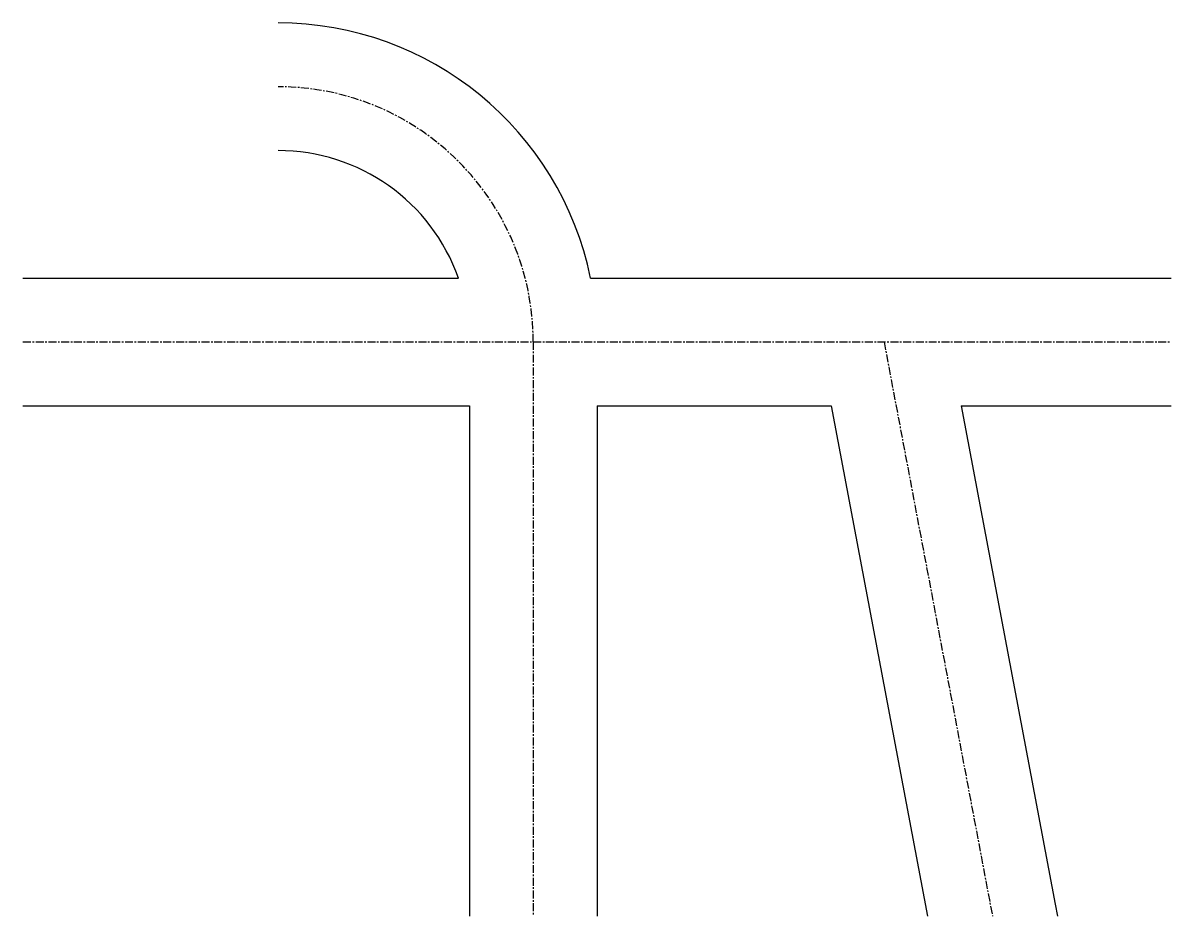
# Model space of a CAD drawing. Header units: feet. Extents: x -88 to 92, y -90 to 50.
import ezdxf

# ---------------------------------------------------------------- set-up
doc = ezdxf.new("R2010")
doc.units = ezdxf.units.FT
doc.header["$MEASUREMENT"] = 0
doc.linetypes.add('CENTER', pattern=[2, 1.25, -0.25, 0.25, -0.25])
doc.layers.add('CENTERLINE', color=10, linetype='CENTER')

msp = doc.modelspace()

# ---------------------------------------------------------------- linework, layer by layer
for p, q in [((-88, 10), (-48, 10)), ((-48, 10), (-19.72, 10)), ((0.99, 10), (92, 10)), ((-88, -10), (-48, -10)), ((-48, -10), (-18, -10)), ((-18, -10), (-18, -90)), ((2, -10), (2, -90)), ((2, -10), (38.71, -10)), ((38.71, -10), (53.82, -90)), ((59.07, -10), (73.83, -88.14)), ((59.07, -10), (92, -10)), ((73.83, -88.14), (74.18, -90))]:
    msp.add_line(p, q)
for radius, start in [(50, 11.537), (30, 19.4712)]:
    msp.add_arc((-48, 0), radius, start, 90)
at = {"layer": 'CENTERLINE'}
for p, q in [((-88, 0), (-48, 0)), ((-48, 0), (92, 0)), ((-8, 0), (-8, -90)), ((47, 0), (64, -90))]:
    msp.add_line(p, q, dxfattribs=at)
msp.add_arc((-48, 0), 40, 0, 90, dxfattribs=at)

doc.saveas('drawing.dxf')
